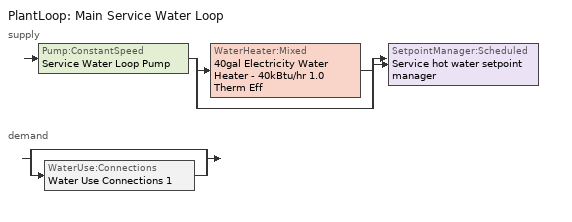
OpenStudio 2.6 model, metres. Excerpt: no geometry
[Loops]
PlantLoop 'Main Service Water Loop'
 supply: Pump:ConstantSpeed 'Service Water Loop Pump' > split
  | WaterHeater:Mixed '40gal Electricity Water Heater - 40kBtu/hr 1.0 Therm Eff'
  | bypass
  join > SetpointManager:Scheduled 'Service hot water setpoint manager'
 demand: split
  | bypass
  | WaterUse:Connections 'Water Use Connections 1'
[PlantLoop]
Main Service Water Loop: Glycol Concentration=0; Maximum Loop Temperature {C}=60; Minimum Loop Temperature {C}=10; Plant Loop Volume {m3}=Autocalculate; Load Distribution Scheme=Optimal
[Sizing:Plant]
Main Service Water Loop: Loop Type=Heating; Design Loop Exit Temperature {C}=60; Loop Design Temperature Difference {deltaC}=5; Sizing Option=NonCoincident; Zone Timesteps in Averaging Window=1; Coincident Sizing Factor Mode=None
[SetpointManager:Scheduled]
Service hot water setpoint manager: Control Variable=Temperature; Schedule=Service Water Loop Temp - 140F
[Pump:ConstantSpeed]
Service Water Loop Pump: Rated Flow Rate {m3/s}=autosize; Rated Pump Head {Pa}=0.001; Rated Power Consumption {W}=autosize; Motor Efficiency=0.855; Fraction of Motor Inefficiencies to Fluid Stream=0; Pump Control Type=Intermittent; Design Power Sizing Method=PowerPerFlowPerPressure; Design Electric Power per Unit Flow Rate {W/(m3/s)}=348701.1; Design Shaft Power per Unit Flow Rate per Unit Head {W-s/m3-Pa}=1.28205
[WaterHeater:Mixed]
40gal Electricity Water Heater - 40kBtu/hr 1.0 Therm Eff: Tank Volume {m3}=0.151416; Setpoint Temperature Schedule=Service Water Loop Temp - 140F; Deadband Temperature Difference {deltaC}=2; Maximum Temperature Limit {C}=82.2222; Heater Control Type=Cycle; Heater Maximum Capacity {W}=11722.8; Heater Fuel Type=Electricity; Heater Thermal Efficiency=1; Off Cycle Parasitic Fuel Consumption Rate {W}=570.999; Off Cycle Parasitic Fuel Type=Electricity; Off Cycle Parasitic Heat Fraction to Tank=0.8; On Cycle Parasitic Fuel Consumption Rate {W}=570.999; On Cycle Parasitic Fuel Type=Electricity; On Cycle Parasitic Heat Fraction to Tank=0; Ambient Temperature Indicator=Schedule; Ambient Temperature Schedule=Water Heater Ambient Temp Schedule - 70F; Off Cycle Loss Coefficient to Ambient Temperature {W/K}=1.20802; On Cycle Loss Coefficient to Ambient Temperature {W/K}=1.20802; Use Side Effectiveness=1; Source Side Effectiveness=1; Use Side Design Flow Rate {m3/s}=autosize; Source Side Design Flow Rate {m3/s}=autosize; Indirect Water Heating Recovery Time {hr}=1.5; Source Side Flow Control Mode=IndirectHeatPrimarySetpoint
[WaterUse:Connections]
Water Use Connections 1: Water Use Equipment Name 1=Main Service Water Use 0.06gal/min
[WaterUse:Equipment:Definition]
Main Service Water Use Def 0.06gal/min: Peak Flow Rate {m3/s}=4.03777e-06; Target Temperature Schedule=Mixed Water At Faucet Temp - 120F; Sensible Fraction Schedule=Fraction Sensible - 0.2; Latent Fraction Schedule=Fraction Latent - 0.05
[WaterUse:Equipment]
Main Service Water Use 0.06gal/min: Water Use Equipment Definition=Main Service Water Use Def 0.06gal/min; Flow Rate Fraction Schedule=OfficeSmall BLDG_SWH_SCH
[Schedule:Ruleset]
Service Water Loop Temp - 140F: Default Day Schedule=Service Water Loop Temp - 140F Default
Water Heater Ambient Temp Schedule - 70F: Default Day Schedule=Water Heater Ambient Temp Schedule - 70F Default
Fraction Sensible - 0.2: Default Day Schedule=Schedule Day 25
Fraction Latent - 0.05: Default Day Schedule=Schedule Day 26
Mixed Water At Faucet Temp - 120F: Default Day Schedule=Schedule Day 27
OfficeSmall BLDG_SWH_SCH: Default Day Schedule=OfficeSmall BLDG_SWH_SCH Default; Summer Design Day Schedule=OfficeSmall BLDG_SWH_SCH Summer Design Day; Winter Design Day Schedule=OfficeSmall BLDG_SWH_SCH Winter Design Day
[Schedule:Day]
Service Water Loop Temp - 140F Default: 24, 0, 60
Water Heater Ambient Temp Schedule - 70F Default: 24, 0, 21.1111
Schedule Day 25: 24, 0, 0.2
Schedule Day 26: 24, 0, 0.05
Schedule Day 27: 24, 0, 48.8889
OfficeSmall BLDG_SWH_SCH Default: 24, 0, 0
OfficeSmall BLDG_SWH_SCH Winter Design Day; OfficeSmall BLDG_SWH_SCH Summer Design Day; OfficeSmall BLDG_SWH_SCH WntrDsn|SmrDsn|Wkdy Day: 7, 0, 0, 8, 0, 0.27, 9, 0, 0.55, 11, 0, 0.64, 12, 0, 0.82, 13, 0, 1, 14, 0, 0.91, 16, 0, 0.55, 17, 0, 0.73, 19, 0, 0.37, 20, 0, 0.18, 21, 0, 0.27, 22, 0, 0.09, 24, 0, 0
[Schedule:Rule]
Schedule Rule 15: Schedule Ruleset=OfficeSmall BLDG_SWH_SCH; Rule Order=0; Day Schedule=OfficeSmall BLDG_SWH_SCH WntrDsn|SmrDsn|Wkdy Day; Apply Monday=Yes; Apply Tuesday=Yes; Apply Wednesday=Yes; Apply Thursday=Yes; Apply Friday=Yes; Date Specification Type=DateRange; Start Month=1; Start Day=1; End Month=12; End Day=31
